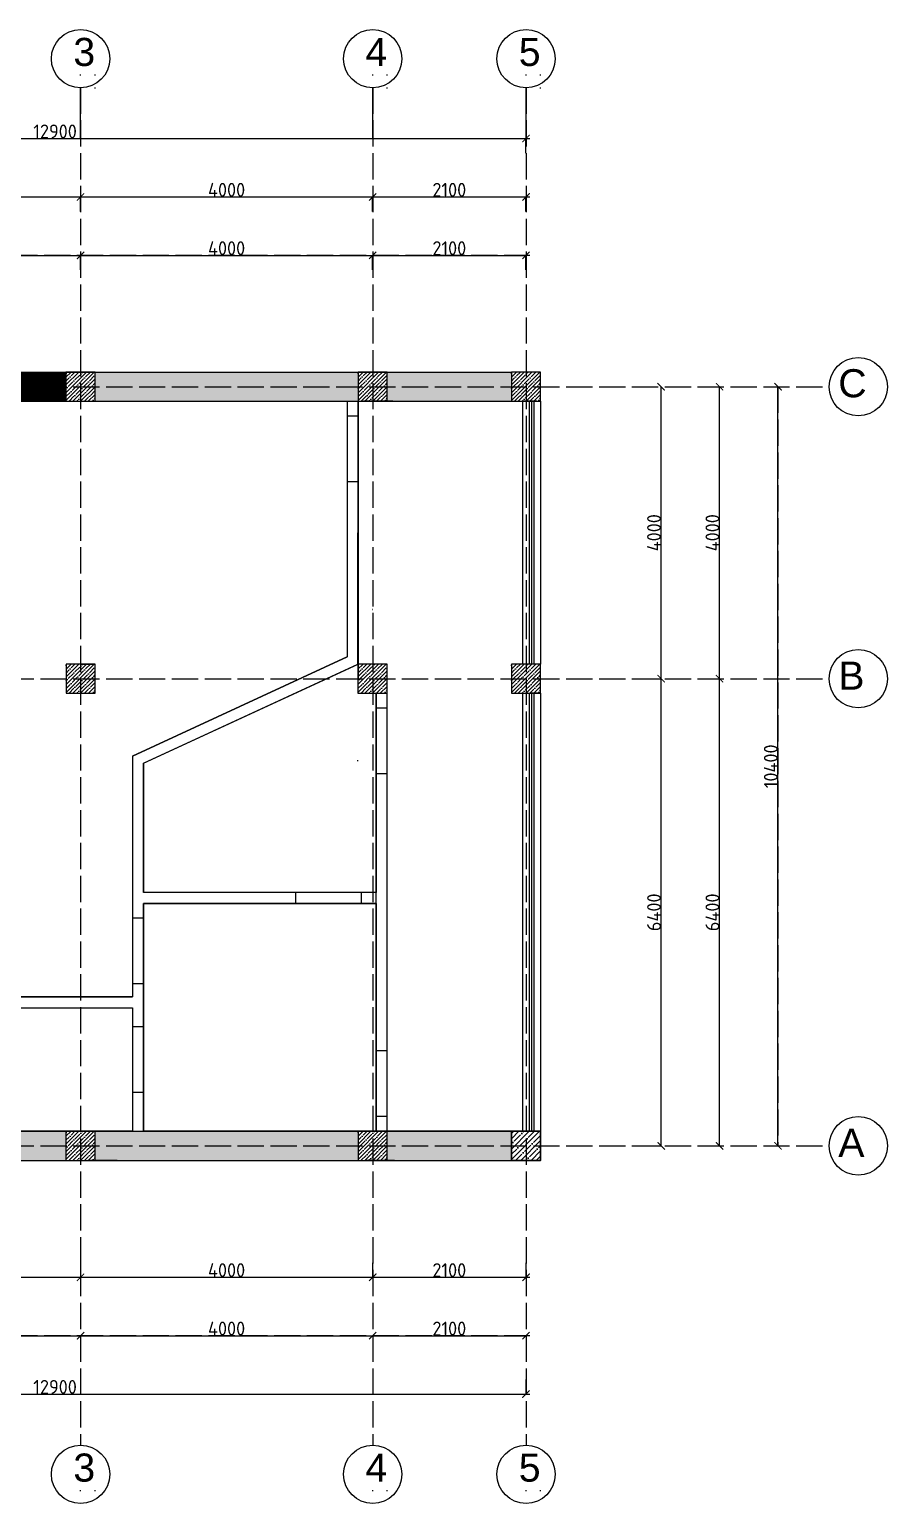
# Model space of a CAD drawing. Header units: millimetres. Extents: x -178199094 to 13669908, y -30538122 to 6091408.
# Drawn here: x 12982 to 24732, y 10573 to 30766 of the extents above; entities that cross this region are included whole.
import ezdxf

# ---------------------------------------------------------------- set-up
doc = ezdxf.new("R2010")
doc.units = ezdxf.units.MM
doc.linetypes.add('ACAD_ISO02W100', pattern=[15, 12, -3])
doc.layers.add('Plan 1', color=7, linetype='Continuous')
doc.styles.add('gost', font='GOST Common.ttf')
doc.styles.get("Standard").update_dxf_attribs({"font": 'arial.ttf'})
doc.dimstyles.new('GOST', dxfattribs={"dimtxt": 190, "dimasz": 100, "dimexe": 0.18, "dimexo": 0.06, "dimgap": 3, "dimtad": 1, "dimdec": 0, "dimzin": 0, "dimdsep": 46, "dimtxsty": 'gost', "dimblk": 'ARCHTICK', "dimcen": 0.09, "dimclrt": 256, "dimadec": 0, "dimazin": 0, "dimtfac": 1, "dimtdec": 0, "dimtofl": 0, "dimtmove": 0, "dimatfit": 3, "dimldrblk": 'ARCHTICK', "dimfxl": 200, "dimfxlon": 1, "dimtolj": 1, "dimtzin": 0, "dimarcsym": 0})

# ---------------------------------------------------------------- blocks, each defined once
blk = doc.blocks.new('_ArchTick')
at = {"color": 0, "linetype": 'ByBlock', "const_width": 0.15}
blk.add_lwpolyline([(-0.5, -0.5), (0.5, 0.5)], dxfattribs=at)
blk = doc.blocks.new('*D105')
at = {"color": 0, "lineweight": -2, "transparency": 16777216}
for p, q in [((8882, 27472), (8882, 27673)), ((8882, 27672), (13681, 27672)), ((13681, 27472), (13681, 27673))]:
    blk.add_line(p, q, dxfattribs=at)
at = {"layer": 'Defpoints', "color": 0, "transparency": 16777216}
for p in [(13681, 27672), (8882, 25872), (13681, 25872)]:
    blk.add_point(p, dxfattribs=at)
at = {"color": 0, "lineweight": -2, "transparency": 16777216, "xscale": 100, "yscale": 100, "zscale": 100, "rotation": 180}
blk.add_blockref('_ArchTick', (8882, 27672), dxfattribs=at)
at = {"color": 0, "lineweight": -2, "transparency": 16777216, "xscale": 100, "yscale": 100, "zscale": 100}
blk.add_blockref('_ArchTick', (13681, 27672), dxfattribs=at)
at = {"transparency": 16777216, "insert": (11282, 27770), "char_height": 190, "attachment_point": 5, "style": 'gost'}
blk.add_mtext('\\A1;4800', dxfattribs=at)
blk = doc.blocks.new('*D106')
at = {"color": 0, "lineweight": -2, "transparency": 16777216}
for p, q in [((13681, 27472), (13681, 27673)), ((13681, 27672), (17681, 27672)), ((17681, 27472), (17681, 27673))]:
    blk.add_line(p, q, dxfattribs=at)
at = {"layer": 'Defpoints', "color": 0, "transparency": 16777216}
for p in [(17681, 27672), (13681, 25872), (17681, 25872)]:
    blk.add_point(p, dxfattribs=at)
at = {"color": 0, "lineweight": -2, "transparency": 16777216, "xscale": 100, "yscale": 100, "zscale": 100, "rotation": 180}
blk.add_blockref('_ArchTick', (13681, 27672), dxfattribs=at)
at = {"color": 0, "lineweight": -2, "transparency": 16777216, "xscale": 100, "yscale": 100, "zscale": 100}
blk.add_blockref('_ArchTick', (17681, 27672), dxfattribs=at)
at = {"transparency": 16777216, "insert": (15681, 27770), "char_height": 190, "attachment_point": 5, "style": 'gost'}
blk.add_mtext('\\A1;4000', dxfattribs=at)
blk = doc.blocks.new('*D107')
at = {"color": 0, "lineweight": -2, "transparency": 16777216}
for p, q in [((17681, 27472), (17681, 27673)), ((17681, 27672), (19781, 27672)), ((19781, 27472), (19781, 27673))]:
    blk.add_line(p, q, dxfattribs=at)
at = {"layer": 'Defpoints', "color": 0, "transparency": 16777216}
for p in [(19781, 27672), (17681, 25872), (19781, 25872)]:
    blk.add_point(p, dxfattribs=at)
at = {"color": 0, "lineweight": -2, "transparency": 16777216, "xscale": 100, "yscale": 100, "zscale": 100, "rotation": 180}
blk.add_blockref('_ArchTick', (17681, 27672), dxfattribs=at)
at = {"color": 0, "lineweight": -2, "transparency": 16777216, "xscale": 100, "yscale": 100, "zscale": 100}
blk.add_blockref('_ArchTick', (19781, 27672), dxfattribs=at)
at = {"transparency": 16777216, "insert": (18731, 27770), "char_height": 190, "attachment_point": 5, "style": 'gost'}
blk.add_mtext('\\A1;2100', dxfattribs=at)
blk = doc.blocks.new('*D44')
at = {"color": 0, "lineweight": -2, "transparency": 16777216}
for p, q in [((8882, 28272), (8882, 28473)), ((8882, 28472), (13681, 28472)), ((13681, 28272), (13681, 28473))]:
    blk.add_line(p, q, dxfattribs=at)
at = {"layer": 'Defpoints', "color": 0, "transparency": 16777216}
for p in [(13681, 28472), (8882, 25872), (13681, 25872)]:
    blk.add_point(p, dxfattribs=at)
at = {"color": 0, "lineweight": -2, "transparency": 16777216, "xscale": 100, "yscale": 100, "zscale": 100, "rotation": 180}
blk.add_blockref('_ArchTick', (8882, 28472), dxfattribs=at)
at = {"color": 0, "lineweight": -2, "transparency": 16777216, "xscale": 100, "yscale": 100, "zscale": 100}
blk.add_blockref('_ArchTick', (13681, 28472), dxfattribs=at)
at = {"transparency": 16777216, "insert": (11282, 28570), "char_height": 190, "attachment_point": 5, "style": 'gost'}
blk.add_mtext('\\A1;4800', dxfattribs=at)
blk = doc.blocks.new('*D45')
at = {"color": 0, "lineweight": -2, "transparency": 16777216}
for p, q in [((13681, 28272), (13681, 28473)), ((13681, 28472), (17681, 28472)), ((17681, 28272), (17681, 28473))]:
    blk.add_line(p, q, dxfattribs=at)
at = {"layer": 'Defpoints', "color": 0, "transparency": 16777216}
for p in [(17681, 28472), (13681, 25872), (17681, 25872)]:
    blk.add_point(p, dxfattribs=at)
at = {"color": 0, "lineweight": -2, "transparency": 16777216, "xscale": 100, "yscale": 100, "zscale": 100, "rotation": 180}
blk.add_blockref('_ArchTick', (13681, 28472), dxfattribs=at)
at = {"color": 0, "lineweight": -2, "transparency": 16777216, "xscale": 100, "yscale": 100, "zscale": 100}
blk.add_blockref('_ArchTick', (17681, 28472), dxfattribs=at)
at = {"transparency": 16777216, "insert": (15681, 28570), "char_height": 190, "attachment_point": 5, "style": 'gost'}
blk.add_mtext('\\A1;4000', dxfattribs=at)
blk = doc.blocks.new('*D46')
at = {"color": 0, "lineweight": -2, "transparency": 16777216}
for p, q in [((17681, 28272), (17681, 28473)), ((17681, 28472), (19781, 28472)), ((19781, 28272), (19781, 28473))]:
    blk.add_line(p, q, dxfattribs=at)
at = {"layer": 'Defpoints', "color": 0, "transparency": 16777216}
for p in [(19781, 28472), (17681, 25872), (19781, 25872)]:
    blk.add_point(p, dxfattribs=at)
at = {"color": 0, "lineweight": -2, "transparency": 16777216, "xscale": 100, "yscale": 100, "zscale": 100, "rotation": 180}
blk.add_blockref('_ArchTick', (17681, 28472), dxfattribs=at)
at = {"color": 0, "lineweight": -2, "transparency": 16777216, "xscale": 100, "yscale": 100, "zscale": 100}
blk.add_blockref('_ArchTick', (19781, 28472), dxfattribs=at)
at = {"transparency": 16777216, "insert": (18731, 28570), "char_height": 190, "attachment_point": 5, "style": 'gost'}
blk.add_mtext('\\A1;2100', dxfattribs=at)
blk = doc.blocks.new('*D47')
at = {"color": 0, "lineweight": -2, "transparency": 16777216}
for p, q in [((6882, 29072), (6882, 29273)), ((6882, 29272), (19781, 29272)), ((19781, 29072), (19781, 29273))]:
    blk.add_line(p, q, dxfattribs=at)
at = {"layer": 'Defpoints', "color": 0, "transparency": 16777216}
for p in [(19781, 29272), (6882, 25872), (19781, 25872)]:
    blk.add_point(p, dxfattribs=at)
at = {"color": 0, "lineweight": -2, "transparency": 16777216, "xscale": 100, "yscale": 100, "zscale": 100, "rotation": 180}
blk.add_blockref('_ArchTick', (6882, 29272), dxfattribs=at)
at = {"color": 0, "lineweight": -2, "transparency": 16777216, "xscale": 100, "yscale": 100, "zscale": 100}
blk.add_blockref('_ArchTick', (19781, 29272), dxfattribs=at)
at = {"transparency": 16777216, "insert": (13332, 29370), "char_height": 190, "attachment_point": 5, "style": 'gost'}
blk.add_mtext('\\A1;12900', dxfattribs=at)
blk = doc.blocks.new('*D50')
at = {"color": 0, "lineweight": -2, "transparency": 16777216}
for p, q in [((8882, 13872), (8882, 13672)), ((13681, 13872), (13681, 13672)), ((8882, 13672), (13681, 13672))]:
    blk.add_line(p, q, dxfattribs=at)
at = {"layer": 'Defpoints', "color": 0, "transparency": 16777216}
for p in [(8882, 15472), (13681, 15472), (13681, 13672)]:
    blk.add_point(p, dxfattribs=at)
at = {"color": 0, "lineweight": -2, "transparency": 16777216, "xscale": 100, "yscale": 100, "zscale": 100, "rotation": 180}
blk.add_blockref('_ArchTick', (8882, 13672), dxfattribs=at)
at = {"color": 0, "lineweight": -2, "transparency": 16777216, "xscale": 100, "yscale": 100, "zscale": 100}
blk.add_blockref('_ArchTick', (13681, 13672), dxfattribs=at)
at = {"transparency": 16777216, "insert": (11282, 13770), "char_height": 190, "attachment_point": 5, "style": 'gost'}
blk.add_mtext('\\A1;4800', dxfattribs=at)
blk = doc.blocks.new('*D51')
at = {"color": 0, "lineweight": -2, "transparency": 16777216}
for p, q in [((13681, 13872), (13681, 13672)), ((17681, 13872), (17681, 13672)), ((13681, 13672), (17681, 13672))]:
    blk.add_line(p, q, dxfattribs=at)
at = {"layer": 'Defpoints', "color": 0, "transparency": 16777216}
for p in [(13681, 15472), (17681, 15473), (17681, 13672)]:
    blk.add_point(p, dxfattribs=at)
at = {"color": 0, "lineweight": -2, "transparency": 16777216, "xscale": 100, "yscale": 100, "zscale": 100, "rotation": 180}
blk.add_blockref('_ArchTick', (13681, 13672), dxfattribs=at)
at = {"color": 0, "lineweight": -2, "transparency": 16777216, "xscale": 100, "yscale": 100, "zscale": 100}
blk.add_blockref('_ArchTick', (17681, 13672), dxfattribs=at)
at = {"transparency": 16777216, "insert": (15681, 13770), "char_height": 190, "attachment_point": 5, "style": 'gost'}
blk.add_mtext('\\A1;4000', dxfattribs=at)
blk = doc.blocks.new('*D52')
at = {"color": 0, "lineweight": -2, "transparency": 16777216}
for p, q in [((17681, 13872), (17681, 13672)), ((19781, 13872), (19781, 13672)), ((17681, 13672), (19781, 13672))]:
    blk.add_line(p, q, dxfattribs=at)
at = {"layer": 'Defpoints', "color": 0, "transparency": 16777216}
for p in [(17681, 15473), (19781, 15472), (19781, 13672)]:
    blk.add_point(p, dxfattribs=at)
at = {"color": 0, "lineweight": -2, "transparency": 16777216, "xscale": 100, "yscale": 100, "zscale": 100, "rotation": 180}
blk.add_blockref('_ArchTick', (17681, 13672), dxfattribs=at)
at = {"color": 0, "lineweight": -2, "transparency": 16777216, "xscale": 100, "yscale": 100, "zscale": 100}
blk.add_blockref('_ArchTick', (19781, 13672), dxfattribs=at)
at = {"transparency": 16777216, "insert": (18731, 13770), "char_height": 190, "attachment_point": 5, "style": 'gost'}
blk.add_mtext('\\A1;2100', dxfattribs=at)
blk = doc.blocks.new('*D9')
at = {"color": 0, "lineweight": -2, "transparency": 16777216}
for p, q in [((8882, 13072), (8882, 12872)), ((8882, 12872), (13681, 12872)), ((13681, 12872), (13681, 12873))]:
    blk.add_line(p, q, dxfattribs=at)
at = {"layer": 'Defpoints', "color": 0, "transparency": 16777216}
for p in [(8882, 15472), (13681, 12872), (13681, 12872)]:
    blk.add_point(p, dxfattribs=at)
at = {"color": 0, "lineweight": -2, "transparency": 16777216, "xscale": 100, "yscale": 100, "zscale": 100, "rotation": 180}
blk.add_blockref('_ArchTick', (8882, 12872), dxfattribs=at)
at = {"color": 0, "lineweight": -2, "transparency": 16777216, "xscale": 100, "yscale": 100, "zscale": 100}
blk.add_blockref('_ArchTick', (13681, 12872), dxfattribs=at)
at = {"transparency": 16777216, "insert": (11282, 12970), "char_height": 190, "attachment_point": 5, "style": 'gost'}
blk.add_mtext('\\A1;4800', dxfattribs=at)
blk = doc.blocks.new('*D10')
at = {"color": 0, "lineweight": -2, "transparency": 16777216}
for p, q in [((13681, 12872), (13681, 12873)), ((13681, 12872), (17681, 12872)), ((17681, 12872), (17681, 12873))]:
    blk.add_line(p, q, dxfattribs=at)
at = {"layer": 'Defpoints', "color": 0, "transparency": 16777216}
for p in [(13681, 12872), (17681, 12872), (17681, 12872)]:
    blk.add_point(p, dxfattribs=at)
at = {"color": 0, "lineweight": -2, "transparency": 16777216, "xscale": 100, "yscale": 100, "zscale": 100, "rotation": 180}
blk.add_blockref('_ArchTick', (13681, 12872), dxfattribs=at)
at = {"color": 0, "lineweight": -2, "transparency": 16777216, "xscale": 100, "yscale": 100, "zscale": 100}
blk.add_blockref('_ArchTick', (17681, 12872), dxfattribs=at)
at = {"transparency": 16777216, "insert": (15681, 12970), "char_height": 190, "attachment_point": 5, "style": 'gost'}
blk.add_mtext('\\A1;4000', dxfattribs=at)
blk = doc.blocks.new('*D11')
at = {"color": 0, "lineweight": -2, "transparency": 16777216}
for p, q in [((17681, 12872), (17681, 12873)), ((17681, 12872), (19781, 12872)), ((19781, 12872), (19781, 12873))]:
    blk.add_line(p, q, dxfattribs=at)
at = {"layer": 'Defpoints', "color": 0, "transparency": 16777216}
for p in [(17681, 12872), (19781, 12872), (19781, 12872)]:
    blk.add_point(p, dxfattribs=at)
at = {"color": 0, "lineweight": -2, "transparency": 16777216, "xscale": 100, "yscale": 100, "zscale": 100, "rotation": 180}
blk.add_blockref('_ArchTick', (17681, 12872), dxfattribs=at)
at = {"color": 0, "lineweight": -2, "transparency": 16777216, "xscale": 100, "yscale": 100, "zscale": 100}
blk.add_blockref('_ArchTick', (19781, 12872), dxfattribs=at)
at = {"transparency": 16777216, "insert": (18731, 12970), "char_height": 190, "attachment_point": 5, "style": 'gost'}
blk.add_mtext('\\A1;2100', dxfattribs=at)
blk = doc.blocks.new('*D53')
at = {"color": 0, "lineweight": -2, "transparency": 16777216}
for p, q in [((6882, 12272), (6882, 12072)), ((19781, 12272), (19781, 12072)), ((6882, 12072), (19781, 12072))]:
    blk.add_line(p, q, dxfattribs=at)
at = {"layer": 'Defpoints', "color": 0, "transparency": 16777216}
for p in [(6882, 15472), (19781, 15472), (19781, 12072)]:
    blk.add_point(p, dxfattribs=at)
at = {"color": 0, "lineweight": -2, "transparency": 16777216, "xscale": 100, "yscale": 100, "zscale": 100, "rotation": 180}
blk.add_blockref('_ArchTick', (6882, 12072), dxfattribs=at)
at = {"color": 0, "lineweight": -2, "transparency": 16777216, "xscale": 100, "yscale": 100, "zscale": 100}
blk.add_blockref('_ArchTick', (19781, 12072), dxfattribs=at)
at = {"transparency": 16777216, "insert": (13332, 12170), "char_height": 190, "attachment_point": 5, "style": 'gost'}
blk.add_mtext('\\A1;12900', dxfattribs=at)
blk = doc.blocks.new('*D54')
at = {"color": 0, "lineweight": -2, "transparency": 16777216}
for p, q in [((21432, 21872), (21632, 21872)), ((21632, 15472), (21632, 21872)), ((21432, 15472), (21632, 15472))]:
    blk.add_line(p, q, dxfattribs=at)
at = {"layer": 'Defpoints', "color": 0, "transparency": 16777216}
for p in [(19781, 21872), (21632, 21872), (19781, 15472)]:
    blk.add_point(p, dxfattribs=at)
at = {"color": 0, "lineweight": -2, "transparency": 16777216, "xscale": 100, "yscale": 100, "zscale": 100}
for p, rotation in [((21632, 21872), 90), ((21632, 15472), 270)]:
    blk.add_blockref('_ArchTick', p, dxfattribs=dict(at, rotation=rotation))
at = {"transparency": 16777216, "insert": (21534, 18672), "char_height": 190, "attachment_point": 5, "rotation": 90, "style": 'gost'}
blk.add_mtext('\\A1;6400', dxfattribs=at)
blk = doc.blocks.new('*D55')
at = {"color": 0, "lineweight": -2, "transparency": 16777216}
for p, q in [((21632, 25872), (21632, 25872)), ((21632, 21872), (21632, 25872)), ((21432, 21872), (21632, 21872))]:
    blk.add_line(p, q, dxfattribs=at)
at = {"layer": 'Defpoints', "color": 0, "transparency": 16777216}
for p in [(21632, 25872), (21632, 25872), (19781, 21872)]:
    blk.add_point(p, dxfattribs=at)
at = {"color": 0, "lineweight": -2, "transparency": 16777216, "xscale": 100, "yscale": 100, "zscale": 100}
for p, rotation in [((21632, 25872), 90), ((21632, 21872), 270)]:
    blk.add_blockref('_ArchTick', p, dxfattribs=dict(at, rotation=rotation))
at = {"transparency": 16777216, "insert": (21534, 23872), "char_height": 190, "attachment_point": 5, "rotation": 90, "style": 'gost'}
blk.add_mtext('\\A1;4000', dxfattribs=at)
blk = doc.blocks.new('*D56')
at = {"color": 0, "lineweight": -2, "transparency": 16777216}
for p, q in [((22432, 21872), (22432, 21872)), ((22432, 15472), (22432, 21872)), ((22432, 15472), (22432, 15472))]:
    blk.add_line(p, q, dxfattribs=at)
at = {"layer": 'Defpoints', "color": 0, "transparency": 16777216}
for p in [(22432, 21872), (22432, 21872), (22432, 15472)]:
    blk.add_point(p, dxfattribs=at)
at = {"color": 0, "lineweight": -2, "transparency": 16777216, "xscale": 100, "yscale": 100, "zscale": 100}
for p, rotation in [((22432, 21872), 90), ((22432, 15472), 270)]:
    blk.add_blockref('_ArchTick', p, dxfattribs=dict(at, rotation=rotation))
at = {"transparency": 16777216, "insert": (22334, 18672), "char_height": 190, "attachment_point": 5, "rotation": 90, "style": 'gost'}
blk.add_mtext('\\A1;6400', dxfattribs=at)
blk = doc.blocks.new('*D57')
at = {"color": 0, "lineweight": -2, "transparency": 16777216}
for p, q in [((22432, 25872), (22432, 25872)), ((22432, 21872), (22432, 25872)), ((22432, 21872), (22432, 21872))]:
    blk.add_line(p, q, dxfattribs=at)
at = {"layer": 'Defpoints', "color": 0, "transparency": 16777216}
for p in [(22432, 25872), (22432, 25872), (22432, 21872)]:
    blk.add_point(p, dxfattribs=at)
at = {"color": 0, "lineweight": -2, "transparency": 16777216, "xscale": 100, "yscale": 100, "zscale": 100}
for p, rotation in [((22432, 25872), 90), ((22432, 21872), 270)]:
    blk.add_blockref('_ArchTick', p, dxfattribs=dict(at, rotation=rotation))
at = {"transparency": 16777216, "insert": (22334, 23872), "char_height": 190, "attachment_point": 5, "rotation": 90, "style": 'gost'}
blk.add_mtext('\\A1;4000', dxfattribs=at)
blk = doc.blocks.new('*D12')
at = {"color": 0, "lineweight": -2, "transparency": 16777216}
for p, q in [((23032, 25872), (23232, 25872)), ((23232, 15472), (23232, 25872)), ((23032, 15472), (23232, 15472))]:
    blk.add_line(p, q, dxfattribs=at)
at = {"layer": 'Defpoints', "color": 0, "transparency": 16777216}
for p in [(19781, 25872), (23232, 25872), (19781, 15472)]:
    blk.add_point(p, dxfattribs=at)
at = {"color": 0, "lineweight": -2, "transparency": 16777216, "xscale": 100, "yscale": 100, "zscale": 100}
for p, rotation in [((23232, 25872), 90), ((23232, 15472), 270)]:
    blk.add_blockref('_ArchTick', p, dxfattribs=dict(at, rotation=rotation))
at = {"transparency": 16777216, "insert": (23134, 20672), "char_height": 190, "attachment_point": 5, "rotation": 90, "style": 'gost'}
blk.add_mtext('\\A1;10400', dxfattribs=at)

msp = doc.modelspace()

# ---------------------------------------------------------------- hatches: boundary and pattern name
at = {"true_color": 0x636466, "transparency": 33554687}
h = msp.add_hatch(color=251, dxfattribs=at)
h.dxf.hatch_style = 1
h.paths.add_polyline_path([(7281.66516, 25672.37741), (7421.66516, 25672.37741), (7421.66516, 25872.37741), (7081.66516, 25872.37741), (7081.66516, 25672.37741), (6881.66516, 25672.37741), (6881.66516, 25272.37741), (7281.66516, 25272.37741)])
h.paths.add_polyline_path([(6881.66516, 25672.37741), (6681.66516, 25672.37741), (6681.66516, 25272.37741), (6881.66516, 25272.37741)])
h.paths.add_polyline_path([(7421.66516, 26072.37741), (7081.66516, 26072.37741), (7081.66516, 25872.37741), (7421.66516, 25872.37741)])
h.paths.add_polyline_path([(8681.66516, 26072.37741), (8381.66516, 26072.37741), (8381.66516, 25872.37741), (8681.66516, 25872.37741)])
h.paths.add_polyline_path([(8681.66516, 25872.37741), (8381.66516, 25872.37741), (8381.66516, 25672.37741), (8681.66516, 25672.37741)])
h.paths.add_polyline_path([(17481.45478, 26072.37741), (13881.45478, 26072.37741), (13881.45478, 25872.37741), (17481.45478, 25872.37741)])
h.paths.add_polyline_path([(17481.45478, 25872.37741), (13881.45478, 25872.37741), (13881.45478, 25672.37741), (17481.45478, 25672.37741)])
h.paths.add_polyline_path([(19581.45478, 26072.37741), (17881.45478, 26072.37741), (17881.45478, 25872.37741), (19581.45478, 25872.37741)])
h.paths.add_polyline_path([(19581.45478, 25872.37741), (17881.45478, 25872.37741), (17881.45478, 25672.37741), (19581.45478, 25672.37741)])
h.paths.add_polyline_path([(8681.66516, 15472.37741), (7081.66516, 15472.37741), (7081.66516, 15272.37741), (8681.66516, 15272.37741)])
h.paths.add_polyline_path([(8681.66516, 15672.37741), (7081.66516, 15672.37741), (7081.66516, 15472.37741), (8681.66516, 15472.37741)])
h.paths.add_polyline_path([(13481.45478, 15672.37741), (9081.66516, 15672.37741), (9081.66516, 15472.37741), (13481.45478, 15472.37741)])
h.paths.add_polyline_path([(13481.45478, 15472.37741), (9081.66516, 15472.37741), (9081.66516, 15272.37741), (13481.45478, 15272.37741)])
h.paths.add_polyline_path([(17481.45478, 15672.37741), (13881.45478, 15672.37741), (13881.45478, 15472.37741), (17481.45478, 15472.37741)])
h.paths.add_polyline_path([(17481.45478, 15472.37741), (13881.45478, 15472.37741), (13881.45478, 15272.37741), (17481.45478, 15272.37741)])
h.paths.add_polyline_path([(19581.45478, 15672.37741), (17881.45478, 15672.37741), (17881.45478, 15472.37741), (19581.45478, 15472.37741)])
h.paths.add_polyline_path([(19581.45478, 15472.37741), (17881.45478, 15472.37741), (17881.45478, 15272.37741), (19581.45478, 15272.37741)])
h = msp.add_hatch(dxfattribs=at)
h.set_pattern_fill('ANSI31', color=251, scale=10)
h.set_pattern_definition([(45, (9378.3834, 25990.727), (-0.88388348, 0.88388348), [])])
h.paths.add_polyline_path([(13481.45478, 26072.37741), (9081.66516, 26072.37741), (9081.66516, 25872.37741), (13481.45478, 25872.37741)])
h.paths.add_polyline_path([(13481.45478, 25872.37741), (9081.66516, 25872.37741), (9081.66516, 25672.37741), (12881.66516, 25672.37741), (13081.66516, 25672.37741), (13481.45478, 25672.37741)])
at = {"transparency": 33554687}
h = msp.add_hatch(dxfattribs=at)
h.set_pattern_fill('ANSI35', color=1, scale=300)
h.set_pattern_definition([(45, (-44639.73, 2671.344), (-53.03301, 53.03301), []), (45, (-44586.695, 2671.344), (-53.03301, 53.03301), [93.75, -18.75, 0, -18.75])])
h.paths.add_polyline_path([(13881.45478, 26072.37741), (13481.45478, 26072.37741), (13481.45478, 25672.37741), (13881.45478, 25672.37741)])
h = msp.add_hatch(dxfattribs=at)
h.set_pattern_fill('ANSI35', color=1, scale=300)
h.set_pattern_definition([(45, (-40639.73, 2671.344), (-53.03301, 53.03301), []), (45, (-40586.695, 2671.344), (-53.03301, 53.03301), [93.75, -18.75, 0, -18.75])])
h.paths.add_polyline_path([(17881.45478, 26072.37741), (17481.45478, 26072.37741), (17481.45478, 25672.37741), (17881.45478, 25672.37741)])
h = msp.add_hatch(dxfattribs=at)
h.set_pattern_fill('ANSI35', color=1, scale=300)
h.set_pattern_definition([(45, (-38539.73, 2671.344), (-53.03301, 53.03301), []), (45, (-38486.695, 2671.344), (-53.03301, 53.03301), [93.75, -18.75, 0, -18.75])])
h.paths.add_polyline_path([(19981.45478, 26072.37741), (19581.45478, 26072.37741), (19581.45478, 25672.37741), (19981.45478, 25672.37741)])
h = msp.add_hatch(dxfattribs=at)
h.set_pattern_fill('ANSI35', color=1, scale=300)
h.set_pattern_definition([(45, (-44639.52, -1328.656), (-53.03301, 53.03301), []), (45, (-44586.484, -1328.656), (-53.03301, 53.03301), [93.75, -18.75, 0, -18.75])])
h.paths.add_polyline_path([(13881.66537, 22072.37741), (13481.66537, 22072.37741), (13481.66537, 21672.37741), (13881.66537, 21672.37741)])
h = msp.add_hatch(dxfattribs=at)
h.set_pattern_fill('ANSI35', color=1, scale=300)
h.set_pattern_definition([(45, (-40641, -1328.32), (-53.03301, 53.03301), []), (45, (-40587.965, -1328.32), (-53.03301, 53.03301), [93.75, -18.75, 0, -18.75])])
h.paths.add_polyline_path([(17880.18463, 22072.71293), (17480.18463, 22072.71293), (17480.18463, 21672.71293), (17880.18463, 21672.71293)])
h = msp.add_hatch(dxfattribs=at)
h.set_pattern_fill('ANSI35', color=1, scale=300)
h.set_pattern_definition([(45, (-38539.73, -1328.656), (-53.03301, 53.03301), []), (45, (-38486.695, -1328.656), (-53.03301, 53.03301), [93.75, -18.75, 0, -18.75])])
h.paths.add_polyline_path([(19981.45478, 22072.37741), (19581.45478, 22072.37741), (19581.45478, 21672.37741), (19981.45478, 21672.37741)])
h = msp.add_hatch(dxfattribs=at)
h.set_pattern_fill('ANSI35', color=1, scale=300)
h.set_pattern_definition([(45, (-44639.73, -7728.656), (-53.03301, 53.03301), []), (45, (-44586.695, -7728.656), (-53.03301, 53.03301), [93.75, -18.75, 0, -18.75])])
h.paths.add_polyline_path([(13881.45478, 15672.37741), (13481.45478, 15672.37741), (13481.45478, 15272.37741), (13881.45478, 15272.37741)])
h = msp.add_hatch(dxfattribs=at)
h.set_pattern_fill('ANSI35', color=1, scale=300)
h.set_pattern_definition([(45, (-40639.73, -7728.32), (-53.03301, 53.03301), []), (45, (-40586.695, -7728.32), (-53.03301, 53.03301), [93.75, -18.75, 0, -18.75])])
h.paths.add_polyline_path([(17881.45478, 15672.71293), (17481.45478, 15672.71293), (17481.45478, 15272.71293), (17881.45478, 15272.71293)])
at = {"lineweight": 30, "transparency": 33554687}
h = msp.add_hatch(dxfattribs=at)
h.set_pattern_fill('ANSI35', color=1, scale=400)
h.set_pattern_definition([(45, (-45842.47, 2471.34), (-70.71068, 70.71068), []), (45, (-45771.75, 2471.34), (-70.71068, 70.71068), [125, -25, 0, -25])])
h.paths.add_polyline_path([(19581.45478, 15672.37741), (19581.45478, 15272.37741), (19981.45478, 15272.37741), (19981.45478, 15672.37741)])

# ---------------------------------------------------------------- linework, layer by layer
at = {"color": 18, "true_color": 0x000000}
for p, q in [((13081.66516, 25672.37741), (19631.66516, 25672.37741)), ((17680.18444, 25672.37741), (17680.18444, 25672.47477)), ((17878.91406, 15672.37741), (17878.91406, 21912.57735)), ((17728.91406, 15672.37741), (17728.91406, 21672.71293)), ((7081.66516, 15672.37741), (19631.66516, 15672.37741))]:
    msp.add_line(p, q, dxfattribs=at)
for p, q in [((17880.18442, 25672.37741), (17680.18442, 25672.37741)), ((17681.45478, 22822.37741), (17680.18463, 22822.37741)), ((13681.66516, 22072.37741), (13881.66537, 22072.37741)), ((17880.18463, 22072.37741), (17680.18463, 22072.37741)), ((17880.18442, 21912.57735), (17878.91406, 21912.57735))]:
    msp.add_line(p, q)
for points in [[(13681.45478, 29272.55741), (13681.45478, 29972.55741)], [(17681.45478, 29272.55741), (17681.45478, 29972.55741)], [(19781.45478, 29272.55741), (19781.45478, 29972.55741)], [(9081.18524, 26072.37741), (19581.45478, 26072.37741)], [(9081.66516, 25672.37741), (17332.72514, 25672.37741), (17332.72514, 22169.54996), (14391.00022, 20812.70492), (14391.00022, 17512.37741), (12281.66516, 17512.37741), (12281.66516, 19898.7274), (12331.66516, 19898.7274), (12331.66516, 21672.37741), (12031.66516, 21672.37741), (12031.66516, 19898.7274), (12131.66516, 19898.7274), (12131.58385, 19586.68195), (9087.93352, 19586.68195), (9081.66516, 25672.37741)], [(13081.66516, 25672.37741), (12881.66516, 25672.37741)], [(13081.66516, 25672.37741), (17681.66516, 25672.37741)], [(13081.66516, 25672.37741), (17681.66516, 25672.37741)], [(17332.72514, 25672.37741), (17332.72514, 22169.54996)], [(17332.72514, 25672.37741), (17332.72514, 25472.37741), (17482.72514, 25472.37741)], [(17481.45478, 25672.37741), (19731.45478, 25672.37741), (19731.45478, 22072.37741), (19581.45478, 22072.37741), (19581.45478, 21672.37741), (19731.45478, 21672.37741), (19731.45478, 15672.37741), (17881.45478, 15672.37741), (17881.45478, 22072.37741), (17480.18463, 22072.71293), (17482.72514, 25672.37741)], [(17482.72514, 25672.37741), (17482.72514, 22072.37741)], [(17630.18442, 25672.37741), (17880.18442, 25672.37741)], [(19731.45478, 25672.37741), (19731.45478, 22072.37741)], [(19931.45478, 25672.37741), (19731.45478, 25672.37741)], [(19981.45478, 25672.37741), (19981.45478, 22072.37741)], [(17332.72514, 24572.37741), (17482.72514, 24572.37741)], [(17680.18463, 22821.70655), (17680.18463, 22822.37741)], [(14391.00022, 20812.70492), (17332.72514, 22169.54996)], [(14541.00022, 20716.70416), (17480.18463, 22072.37741)], [(14541.00022, 20716.70416), (17482.72514, 22072.37741), (17480.18463, 21672.71293), (17728.91406, 21672.71293), (17728.91406, 18942.47738), (14541.00022, 18942.47738), (14541.00022, 20716.70416)], [(17728.91406, 21672.71293), (17728.91406, 21472.71293), (17878.91406, 21472.71293)], [(19731.45478, 21672.37741), (19731.45478, 15672.37741)], [(19981.45478, 21672.37741), (19831.45478, 21672.37741)], [(19981.45478, 21672.37741), (19981.45478, 15672.37741)], [(14391.00022, 20812.70492), (14391.00022, 18243.0688)], [(14541.00022, 20716.70416), (14541.00022, 18942.47738)], [(17728.91406, 20572.71293), (17878.91406, 20572.71293)], [(14541.00022, 18792.47738), (14541.00022, 18592.47738), (14391.00022, 18592.47738)], [(17728.91406, 18942.47738), (14541.00022, 18942.47738)], [(14541.00022, 18792.47738), (14541.00022, 15672.37741)], [(17728.91406, 18792.47738), (14541.00022, 18792.47738)], [(16628.91406, 18792.47738), (16628.91406, 18942.47738)], [(17728.91406, 18792.47738), (17528.91406, 18792.47738), (17528.91406, 18942.47738)], [(14391.00022, 18243.0688), (14391.00022, 17512.37741)], [(14541.00022, 17692.47738), (14391.00022, 17692.47738)], [(12281.66516, 17512.37741), (14391.00022, 17512.37741)], [(12281.66516, 17362.37741), (14391.00022, 17362.37741)], [(14391.00022, 17362.37741), (14391.00022, 15672.37741)], [(14391.00022, 17108.98049), (14541.00022, 17108.98049)], [(17878.91406, 16772.37741), (17728.91406, 16772.37741)], [(14391.00022, 16208.98049), (14541.00022, 16208.98049)], [(17878.91406, 15872.37741), (17728.91406, 15872.37741)], [(7081.66516, 15272.37741), (19981.45478, 15272.37741)], [(17630.18442, 15272.37163), (17880.18442, 15272.37163)]]:
    msp.add_lwpolyline(points, dxfattribs=at)
for points in [[(13481.45478, 25672.37741), (13881.45478, 25672.37741), (13881.45478, 26072.37741), (13481.45478, 26072.37741)], [(17481.45478, 25672.37741), (17881.45478, 25672.37741), (17881.45478, 26072.37741), (17481.45478, 26072.37741)], [(19581.45478, 25672.37741), (19981.45478, 25672.37741), (19981.45478, 26072.37741), (19581.45478, 26072.37741)], [(13481.66537, 21672.37741), (13881.66537, 21672.37741), (13881.66537, 22072.37741), (13481.66537, 22072.37741)], [(17480.18463, 21672.71293), (17880.18463, 21672.71293), (17880.18463, 22072.71293), (17480.18463, 22072.71293)], [(19581.45478, 21672.37741), (19981.45478, 21672.37741), (19981.45478, 22072.37741), (19581.45478, 22072.37741)], [(13481.45478, 15272.37741), (13881.45478, 15272.37741), (13881.45478, 15672.37741), (13481.45478, 15672.37741)], [(17481.45478, 15272.71293), (17881.45478, 15272.71293), (17881.45478, 15672.71293), (17481.45478, 15672.71293)]]:
    msp.add_lwpolyline(points, close=True)
at = {"color": 152, "true_color": 0x2776bb}
for points in [[(17955.18442, 25672.37741), (17555.18442, 25672.37741)], [(19826.45478, 25672.37741), (19826.45478, 22072.37741)], [(19854.94485, 25672.37741), (19854.94485, 22072.37741)], [(19886.45478, 25672.37741), (19886.45478, 22072.37741)], [(17480.18463, 21912.57735), (17480.18442, 21912.57735)], [(17880.18442, 21912.57735), (17878.91406, 21912.57735)], [(19826.45478, 21672.37741), (19826.45478, 15672.37741)], [(19856.45478, 21672.37741), (19856.45478, 15672.37741)], [(19886.45478, 21672.37741), (19886.45478, 15672.37741)], [(19981.45478, 15672.37741), (19981.45478, 15272.37741)], [(14181.45478, 15272.37741), (13781.45478, 15272.37741)], [(17980.18457, 15272.37163), (17580.18457, 15272.37163)], [(19981.45478, 15272.37741), (19581.45478, 15272.37741)]]:
    msp.add_lwpolyline(points, dxfattribs=at)
msp.add_lwpolyline([(17681.45478, 22822.37741), (17680.18463, 22822.37741)], close=True, dxfattribs=at)
at = {"color": 18, "true_color": 0x000000}
for points in [[(14541.00022, 18792.47738), (17728.91406, 18792.47738), (17728.91406, 15672.37741), (14541.00022, 15672.71293)], [(12281.66516, 17362.37741), (14391.00022, 17362.37741), (14391.00022, 15672.37741), (12281.66516, 15672.37741)]]:
    msp.add_lwpolyline(points, close=True, dxfattribs=at)
at = {"color": 18, "lineweight": 30, "true_color": 0x000000}
msp.add_lwpolyline([(19581.45478, 15272.37741), (19981.45478, 15272.37741), (19981.45478, 15672.37741), (19581.45478, 15672.37741)], close=True, dxfattribs=at)
at = {"color": 18, "true_color": 0x000000}
for centre in [(13681.45478, 30366.30051), (17681.45478, 30366.30051), (19781.45478, 30366.30051), (24331.66516, 25872.37741), (24331.66516, 21872.37741), (24331.66516, 15472.37741), (13681.45478, 10972.55741), (17681.45478, 10972.55741), (19781.45478, 10972.55741)]:
    msp.add_circle(centre, 400, dxfattribs=at)
at = {"layer": 'Plan 1', "color": 251, "linetype": 'ACAD_ISO02W100', "ltscale": 30, "true_color": 0x636466}
for p, q in [((13681.45478, 30136.32117), (13681.45478, 30148.83498)), ((13881.45478, 30136.32117), (13881.45478, 30148.83498)), ((17681.45478, 30136.32117), (17681.45478, 30148.83498)), ((17881.45478, 30136.32117), (17881.45478, 30148.83498)), ((19781.45478, 30136.32117), (19781.45478, 30148.83498)), ((19981.45478, 30136.32117), (19981.45478, 30148.83498)), ((13681.45478, 29960.04361), (13681.45478, 29972.55741)), ((13881.45478, 29960.04361), (13881.45478, 29972.55741)), ((17681.45478, 29960.04361), (17681.45478, 29972.55741)), ((17881.45478, 29960.04361), (17881.45478, 29972.55741)), ((19781.45478, 29960.04361), (19781.45478, 29972.55741)), ((19981.45478, 29960.04361), (19981.45478, 29972.55741)), ((6881.66516, 29272.37741), (19831.66516, 29272.37741)), ((6881.66516, 28472.37741), (19831.66516, 28472.37741)), ((6881.66516, 27672.37741), (19831.66516, 27672.37741)), ((21631.66516, 15472.37741), (21631.66516, 25872.37741)), ((22431.66516, 15472.37741), (22431.66516, 25872.37741)), ((17480.28175, 20742.39808), (17480.28175, 20754.91188)), ((6881.66516, 13672.37741), (19831.66516, 13672.37741)), ((6881.66516, 12872.37741), (19831.66516, 12872.37741)), ((6881.66516, 12072.37741), (19831.66516, 12072.37741)), ((13681.45478, 10742.57808), (13681.45478, 10755.09188)), ((13881.45478, 10742.57808), (13881.45478, 10755.09188)), ((17681.45478, 10742.57808), (17681.45478, 10755.09188)), ((17881.45478, 10742.57808), (17881.45478, 10755.09188)), ((19781.45478, 10742.57808), (19781.45478, 10755.09188)), ((19981.45478, 10742.57808), (19981.45478, 10755.09188))]:
    msp.add_line(p, q, dxfattribs=at)
for points in [[(13681.45478, 29972.55741), (13681.45478, 11372.55741)], [(17681.45478, 29972.55741), (17681.45478, 11372.55741)], [(19781.45478, 29972.55741), (19781.45478, 11372.55741)], [(2781.66516, 25872.37741), (23931.66516, 25872.37741)], [(23231.84516, 25872.36357), (23231.66516, 15472.36357)], [(2781.66516, 21872.37741), (23931.66516, 21872.37741)], [(2781.66516, 15472.37741), (23931.66516, 15472.37741)]]:
    msp.add_lwpolyline(points, dxfattribs=at)

# ---------------------------------------------------------------- texts
at = {"layer": 'Plan 1', "char_height": 384.87481, "attachment_point": 1}
for s, insert in [('3', (13581.96186, 30651.06279)), ('4', (17581.96186, 30651.06279)), ('5', (19681.96186, 30651.06279)), ('3', (13581.96186, 11257.31969)), ('4', (17581.96186, 11257.31969)), ('5', (19681.96186, 11257.31969))]:
    msp.add_mtext_dynamic_manual_height_columns(s, width=384.8748082, gutter_width=0.54982, heights=[0], dxfattribs=dict(at, insert=insert))
at = {"layer": 'Plan 1', "char_height": 384.8748082, "attachment_point": 7, "style": 'gost'}
for s, insert in [('{\\fArial|b0|i0|c0|p34;C}', (24057.70495, 25721.93949)), ('{\\fArial|b0|i0|c0|p34;B}', (24057.70495, 21721.93949)), ('{\\fArial|b0|i0|c238|p34;A}', (24057.70495, 15321.93949))]:
    msp.add_mtext_dynamic_manual_height_columns(s, width=384.8748082, gutter_width=0.54982, heights=[0], dxfattribs=dict(at, insert=insert))

# ---------------------------------------------------------------- dimensions: what is measured, and where the dimension line sits
at = {"color": 18, "true_color": 0x000000}
for base, p1, p2, picture, middle in [((19781.45478, 29272.37741), (6881.66516, 25872.37741), (19781.45478, 25872.37741), '*D47', (13331.55997, 29370.37741)), ((19781.45478, 12072.37741), (6881.66516, 15472.37741), (19781.45478, 15472.37741), '*D53', (13331.55997, 12170.37741))]:
    dim = msp.add_linear_dim(base=base, p1=p1, p2=p2, dimstyle='GOST', dxfattribs=at)
    dim.commit()
    dim.dimension.update_dxf_attribs({"geometry": picture, "text_midpoint": middle})
for base, p1, p2, picture, middle in [((13681.45478, 28472.37741), (8881.66516, 25872.37741), (13681.45478, 25872.37741), '*D44', (11281.55997, 28570.37741)), ((17681.45478, 28472.37741), (13681.45478, 25872.37741), (17681.45478, 25872.37741), '*D45', (15681.45478, 28570.37741)), ((19781.45478, 28472.37741), (17681.45478, 25872.37741), (19781.45478, 25872.37741), '*D46', (18731.45478, 28570.37741)), ((13681.45478, 27672.37741), (8881.66516, 25872.37741), (13681.45478, 25872.37741), '*D105', (11281.55997, 27770.37741)), ((17681.45478, 27672.37741), (13681.45478, 25872.37741), (17681.45478, 25872.37741), '*D106', (15681.45478, 27770.37741)), ((19781.45478, 27672.37741), (17681.45478, 25872.37741), (19781.45478, 25872.37741), '*D107', (18731.45478, 27770.37741)), ((13681.45478, 13672.37741), (8881.66516, 15472.37741), (13681.45478, 15472.37741), '*D50', (11281.55997, 13770.37741)), ((13681.45478, 12872.37741), (8881.66516, 15472.37741), (13681.45478, 12872.37741), '*D9', (11281.55997, 12970.37741)), ((17681.45478, 13672.37741), (13681.45478, 15472.37741), (17681.45478, 15472.71293), '*D51', (15681.45478, 13770.37741)), ((19781.45478, 13672.37741), (17681.45478, 15472.71293), (19781.45478, 15472.37741), '*D52', (18731.45478, 13770.37741)), ((17681.45478, 12872.37741), (13681.45478, 12872.37741), (17681.45478, 12872.37741), '*D10', (15681.45478, 12970.37741)), ((19781.45478, 12872.37741), (17681.45478, 12872.37741), (19781.45478, 12872.37741), '*D11', (18731.45478, 12970.37741))]:
    dim = msp.add_linear_dim(base=base, p1=p1, p2=p2, dimstyle='GOST', override={"dimtmove": 1}, dxfattribs=at)
    dim.commit()
    dim.dimension.update_dxf_attribs({"geometry": picture, "text_midpoint": middle})
for base, p1, p2, picture, middle in [((21631.66516, 25872.37741), (19781.45478, 21872.37741), (21631.66516, 25872.37741), '*D55', (21533.66516, 23872.37741)), ((22431.66516, 25872.37741), (22431.66516, 21872.37741), (22431.66516, 25872.37741), '*D57', (22333.66516, 23872.37741))]:
    dim = msp.add_linear_dim(base=base, p1=p1, p2=p2, angle=90, dimstyle='GOST', override={"dimtmove": 1}, dxfattribs=at)
    dim.commit()
    dim.dimension.update_dxf_attribs({"geometry": picture, "text_midpoint": middle})
for base, p1, p2, picture, middle in [((23231.84516, 25872.37741), (19781.45478, 15472.37741), (19781.45478, 25872.37741), '*D12', (23133.84516, 20672.37741)), ((21631.66516, 21872.37741), (19781.45478, 15472.37741), (19781.45478, 21872.37741), '*D54', (21533.66516, 18672.37741)), ((22431.66516, 21872.37741), (22431.66516, 15472.37741), (22431.66516, 21872.37741), '*D56', (22333.66516, 18672.37741))]:
    dim = msp.add_linear_dim(base=base, p1=p1, p2=p2, angle=90, dimstyle='GOST', dxfattribs=at)
    dim.commit()
    dim.dimension.update_dxf_attribs({"geometry": picture, "text_midpoint": middle})

doc.saveas('drawing.dxf')
